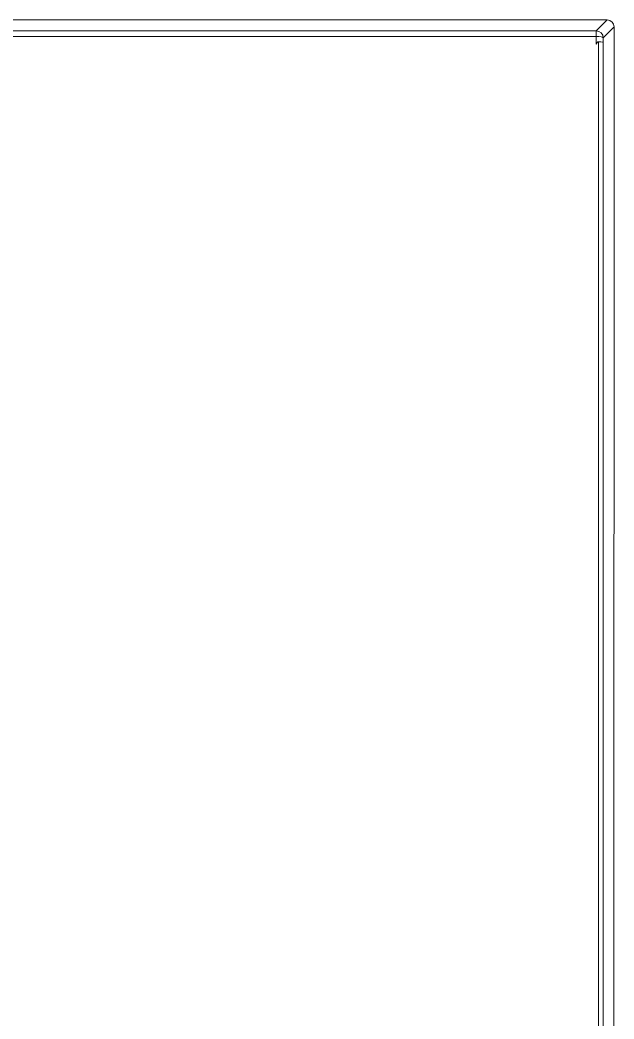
# Model space of a CAD drawing. Header units: millimetres. Extents: x -10 to 46, y -18 to 125.
# Drawn here: x 24.93 to 34.32, y 109.23 to 125 of the extents above; entities that cross this region are included whole.
import ezdxf

# ---------------------------------------------------------------- set-up
doc = ezdxf.new("R2010")
doc.units = ezdxf.units.MM
doc.layers.add('20KMB2_0', color=7, linetype='Continuous')

msp = doc.modelspace()

# ---------------------------------------------------------------- linework, layer by layer
at = {"layer": '20KMB2_0', "color": 0, "linetype": 'ByBlock', "lineweight": 18}
for p, q in [((34.209, 125.005), (1.587, 125.005)), ((34.038, 124.834), (34.209, 125.005)), ((1.758, 124.834), (34.038, 124.834)), ((34.038, 124.743), (34.038, 124.834)), ((34.038, 124.834), (34.08, 124.825)), ((34.08, 124.825), (34.115, 124.802)), ((34.115, 124.802), (34.139, 124.766)), ((34.148, 124.724), (34.318, 124.895)), ((34.316, 74.484), (34.318, 124.895)), ((1.758, 124.743), (34.038, 124.743)), ((34.038, 124.743), (34.037, 124.625)), ((34.045, 124.638), (34.037, 124.625)), ((34.079, 124.742), (34.038, 124.743)), ((34.053, 124.649), (34.045, 124.638)), ((34.062, 124.657), (34.053, 124.649)), ((34.073, 124.66), (34.062, 124.657)), ((34.073, 124.66), (34.11, 124.658)), ((34.073, 124.66), (34.073, 74.484)), ((34.114, 124.738), (34.079, 124.742)), ((34.11, 124.658), (34.136, 124.655)), ((34.138, 124.731), (34.114, 124.738)), ((34.136, 124.655), (34.147, 124.651)), ((34.148, 124.724), (34.138, 124.731)), ((34.139, 124.766), (34.148, 124.724)), ((34.148, 124.724), (34.147, 124.651)), ((34.147, 124.651), (34.147, 74.484))]:
    msp.add_line(p, q, dxfattribs=at)
msp.add_ellipse((34.209, 124.895), major_axis=(0.0776, 0.0776), ratio=0.997265, start_param=5.499157, end_param=7.067214, dxfattribs=at)

doc.saveas('drawing.dxf')
